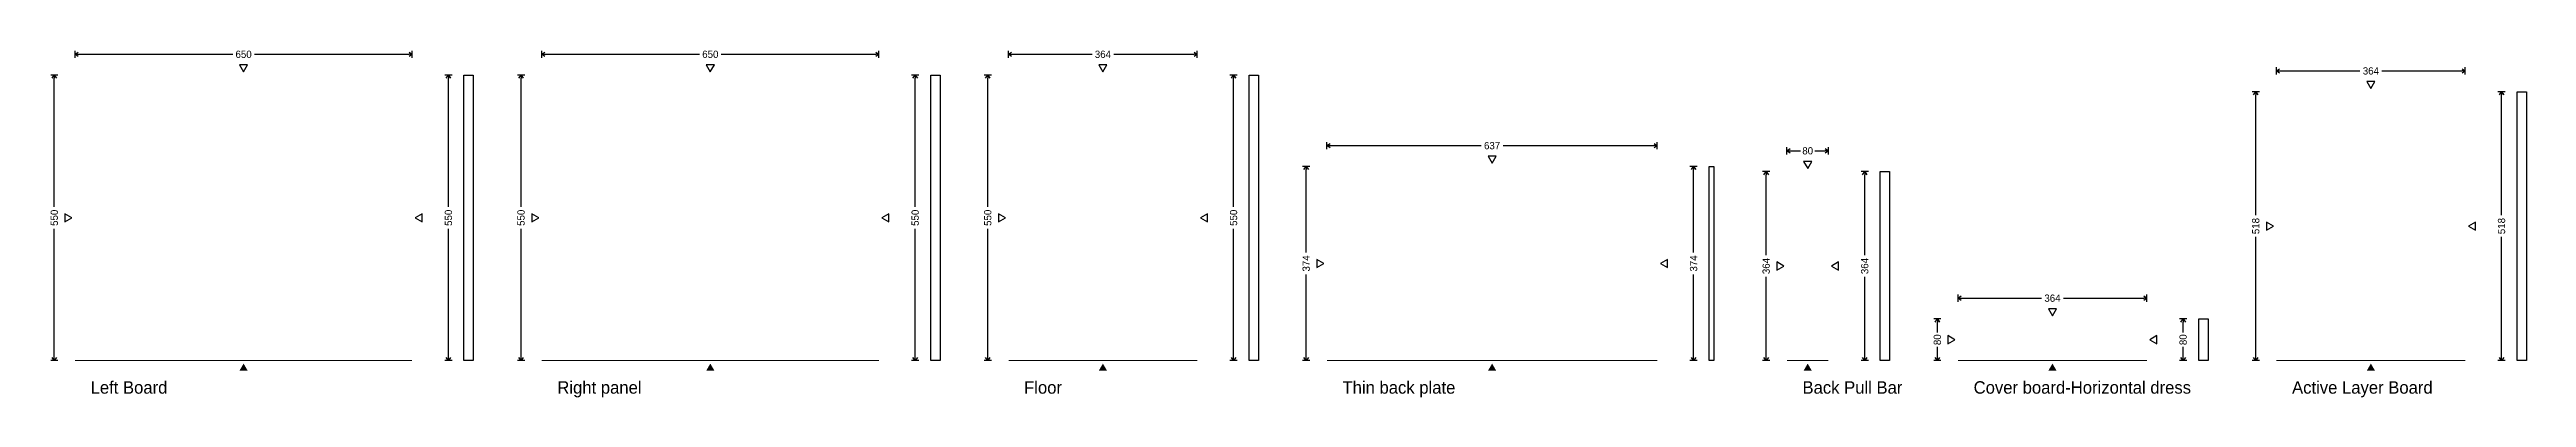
# Model space of a CAD drawing. Header units: metres. Extents: x -949 to 3827, y -71 to 599.
import ezdxf

# ---------------------------------------------------------------- set-up
doc = ezdxf.new("R2010")
doc.units = ezdxf.units.M
doc.dimstyles.get("Standard").update_dxf_attribs({"dimtxt": 2.5, "dimasz": 2.5, "dimexe": 1.25, "dimexo": 0.625, "dimtad": 1, "dimdec": 0, "dimcen": 2.5, "dimadec": 0, "dimazin": 0, "dimtfac": 1, "dimtmove": 0, "dimatfit": 3, "dimarcsym": 0})

# ---------------------------------------------------------------- blocks, each defined once
blk = doc.blocks.new('elevational_view_001')
blk.add_lwpolyline([(0, 0, 0, 0, 0), (0, 550, 0, 0, 0), (650, 550, 0, 0, 0), (650, 0, 1.5, 1.5, 0), (0, 0, 0, 0, 0)], format="xyseb")
blk = doc.blocks.new('side_view_001')
blk.add_lwpolyline([(0, 0), (0, 550), (18, 550), (18, 0), (0, 0)])
blk = doc.blocks.new('_OPEN90')
at = {"color": 0, "linetype": 'BYBLOCK'}
blk.add_line((0, 0), (-1, 0), dxfattribs=at)
blk.add_lwpolyline([(-1, 0.71), (0, 0), (-1, -0.71)], dxfattribs=at)
blk = doc.blocks.new('*D1')
at = {"color": 1, "lineweight": -2}
for p, q in [((-933, 550), (-947, 550)), ((-940, 296), (-940, 544)), ((-940, 6), (-940, 254)), ((-933, 0), (-947, 0))]:
    blk.add_line(p, q, dxfattribs=at)
at = {"layer": 'DEFPOINTS'}
for p in [(-900, 550), (-940, 0), (-900, 0)]:
    blk.add_point(p, dxfattribs=at)
at = {"color": 1, "xscale": 6, "yscale": 6}
for p, rotation in [((-940, 550), 90), ((-940, 0), 270)]:
    blk.add_blockref('_OPEN90', p, dxfattribs=dict(at, rotation=rotation))
at = {"insert": (-940, 275), "char_height": 14, "attachment_point": 5, "rotation": 90}
blk.add_mtext('550', dxfattribs=at)
blk = doc.blocks.new('*D2')
at = {"color": 1, "lineweight": -2}
for p, q in [((-900, 583), (-900, 597)), ((-894, 590), (-596, 590)), ((-554, 590), (-256, 590)), ((-250, 583), (-250, 597))]:
    blk.add_line(p, q, dxfattribs=at)
at = {"layer": 'DEFPOINTS'}
for p in [(-900, 590), (-900, 550), (-250, 550)]:
    blk.add_point(p, dxfattribs=at)
at = {"color": 1, "xscale": 6, "yscale": 6, "rotation": 180}
blk.add_blockref('_OPEN90', (-900, 590), dxfattribs=at)
at = {"color": 1, "xscale": 6, "yscale": 6}
blk.add_blockref('_OPEN90', (-250, 590), dxfattribs=at)
at = {"insert": (-575, 590), "char_height": 14, "attachment_point": 5}
blk.add_mtext('650', dxfattribs=at)
blk = doc.blocks.new('*D3')
at = {"color": 1, "lineweight": -2}
for p, q in [((-173, 550), (-187, 550)), ((-180, 296), (-180, 544)), ((-180, 6), (-180, 254)), ((-173, 0), (-187, 0))]:
    blk.add_line(p, q, dxfattribs=at)
at = {"layer": 'DEFPOINTS'}
for p in [(-150, 550), (-180, 0), (-150, 0)]:
    blk.add_point(p, dxfattribs=at)
at = {"color": 1, "xscale": 6, "yscale": 6}
for p, rotation in [((-180, 550), 90), ((-180, 0), 270)]:
    blk.add_blockref('_OPEN90', p, dxfattribs=dict(at, rotation=rotation))
at = {"insert": (-180, 275), "char_height": 14, "attachment_point": 5, "rotation": 90}
blk.add_mtext('550', dxfattribs=at)
blk = doc.blocks.new('triangle1')
at = {"color": 1}
blk.add_lwpolyline([(1, 0), (-0.5, 0.87), (-0.5, -0.87), (1, 0), (1, 0)], dxfattribs=at)
blk = doc.blocks.new('triangle2')
at = {"color": 1}
blk.add_lwpolyline([(1, 0), (-0.5, 0.87), (-0.5, -0.87), (1, 0), (1, 0)], dxfattribs=at)
blk = doc.blocks.new('triangle3')
at = {"color": 1}
blk.add_lwpolyline([(1, 0), (-0.5, 0.87), (-0.5, -0.87), (1, 0), (1, 0)], dxfattribs=at)
blk = doc.blocks.new('triangle4')
blk.add_hatch(color=1).paths.add_polyline_path([(1, 0), (-0.5, 0.87), (-0.5, -0.87), (1, 0)])
blk = doc.blocks.new('elevational_view_002')
blk.add_lwpolyline([(0, 0, 0, 0, 0), (0, 550, 0, 0, 0), (650, 550, 0, 0, 0), (650, 0, 1.5, 1.5, 0), (0, 0, 0, 0, 0)], format="xyseb")
blk = doc.blocks.new('side_view_002')
blk.add_lwpolyline([(0, 0), (0, 550), (18, 550), (18, 0), (0, 0)])
blk = doc.blocks.new('*D4')
at = {"color": 1, "lineweight": -2}
for p, q in [((-33, 550), (-47, 550)), ((-40, 296), (-40, 544)), ((-40, 6), (-40, 254)), ((-33, 0), (-47, 0))]:
    blk.add_line(p, q, dxfattribs=at)
at = {"layer": 'DEFPOINTS'}
for p in [(0, 550), (-40, 0), (0, 0)]:
    blk.add_point(p, dxfattribs=at)
at = {"color": 1, "xscale": 6, "yscale": 6}
for p, rotation in [((-40, 550), 90), ((-40, 0), 270)]:
    blk.add_blockref('_OPEN90', p, dxfattribs=dict(at, rotation=rotation))
at = {"insert": (-40, 275), "char_height": 14, "attachment_point": 5, "rotation": 90}
blk.add_mtext('550', dxfattribs=at)
blk = doc.blocks.new('*D5')
at = {"color": 1, "lineweight": -2}
for p, q in [((0, 583), (0, 597)), ((6, 590), (304, 590)), ((346, 590), (644, 590)), ((650, 583), (650, 597))]:
    blk.add_line(p, q, dxfattribs=at)
at = {"layer": 'DEFPOINTS'}
for p in [(0, 590), (0, 550), (650, 550)]:
    blk.add_point(p, dxfattribs=at)
at = {"color": 1, "xscale": 6, "yscale": 6, "rotation": 180}
blk.add_blockref('_OPEN90', (0, 590), dxfattribs=at)
at = {"color": 1, "xscale": 6, "yscale": 6}
blk.add_blockref('_OPEN90', (650, 590), dxfattribs=at)
at = {"insert": (325, 590), "char_height": 14, "attachment_point": 5}
blk.add_mtext('650', dxfattribs=at)
blk = doc.blocks.new('*D6')
at = {"color": 1, "lineweight": -2}
for p, q in [((727, 550), (713, 550)), ((720, 296), (720, 544)), ((720, 6), (720, 254)), ((727, 0), (713, 0))]:
    blk.add_line(p, q, dxfattribs=at)
at = {"layer": 'DEFPOINTS'}
for p in [(750, 550), (720, 0), (750, 0)]:
    blk.add_point(p, dxfattribs=at)
at = {"color": 1, "xscale": 6, "yscale": 6}
for p, rotation in [((720, 550), 90), ((720, 0), 270)]:
    blk.add_blockref('_OPEN90', p, dxfattribs=dict(at, rotation=rotation))
at = {"insert": (720, 275), "char_height": 14, "attachment_point": 5, "rotation": 90}
blk.add_mtext('550', dxfattribs=at)
blk = doc.blocks.new('triangle5')
at = {"color": 1}
blk.add_lwpolyline([(1, 0), (-0.5, 0.87), (-0.5, -0.87), (1, 0), (1, 0)], dxfattribs=at)
blk = doc.blocks.new('triangle6')
at = {"color": 1}
blk.add_lwpolyline([(1, 0), (-0.5, 0.87), (-0.5, -0.87), (1, 0), (1, 0)], dxfattribs=at)
blk = doc.blocks.new('triangle7')
at = {"color": 1}
blk.add_lwpolyline([(1, 0), (-0.5, 0.87), (-0.5, -0.87), (1, 0), (1, 0)], dxfattribs=at)
blk = doc.blocks.new('triangle8')
blk.add_hatch(color=1).paths.add_polyline_path([(1, 0), (-0.5, 0.87), (-0.5, -0.87), (1, 0)])
blk = doc.blocks.new('elevational_view_003')
blk.add_lwpolyline([(0, 0, 0, 0, 0), (0, 550, 0, 0, 0), (364, 550, 0, 0, 0), (364, 0, 1.5, 1.5, 0), (0, 0, 0, 0, 0)], format="xyseb")
blk = doc.blocks.new('side_view_003')
blk.add_lwpolyline([(0, 0), (0, 550), (18, 550), (18, 0), (0, 0)])
blk = doc.blocks.new('*D7')
at = {"color": 1, "lineweight": -2}
for p, q in [((867, 550), (853, 550)), ((860, 296), (860, 544)), ((860, 6), (860, 254)), ((867, 0), (853, 0))]:
    blk.add_line(p, q, dxfattribs=at)
at = {"layer": 'DEFPOINTS'}
for p in [(900, 550), (860, 0), (900, 0)]:
    blk.add_point(p, dxfattribs=at)
at = {"color": 1, "xscale": 6, "yscale": 6}
for p, rotation in [((860, 550), 90), ((860, 0), 270)]:
    blk.add_blockref('_OPEN90', p, dxfattribs=dict(at, rotation=rotation))
at = {"insert": (860, 275), "char_height": 14, "attachment_point": 5, "rotation": 90}
blk.add_mtext('550', dxfattribs=at)
blk = doc.blocks.new('*D8')
at = {"color": 1, "lineweight": -2}
for p, q in [((900, 583), (900, 597)), ((906, 590), (1061, 590)), ((1103, 590), (1258, 590)), ((1264, 583), (1264, 597))]:
    blk.add_line(p, q, dxfattribs=at)
at = {"layer": 'DEFPOINTS'}
for p in [(900, 590), (900, 550), (1264, 550)]:
    blk.add_point(p, dxfattribs=at)
at = {"color": 1, "xscale": 6, "yscale": 6, "rotation": 180}
blk.add_blockref('_OPEN90', (900, 590), dxfattribs=at)
at = {"color": 1, "xscale": 6, "yscale": 6}
blk.add_blockref('_OPEN90', (1264, 590), dxfattribs=at)
at = {"insert": (1082, 590), "char_height": 14, "attachment_point": 5}
blk.add_mtext('364', dxfattribs=at)
blk = doc.blocks.new('*D9')
at = {"color": 1, "lineweight": -2}
for p, q in [((1341, 550), (1327, 550)), ((1334, 296), (1334, 544)), ((1334, 6), (1334, 254)), ((1341, 0), (1327, 0))]:
    blk.add_line(p, q, dxfattribs=at)
at = {"layer": 'DEFPOINTS'}
for p in [(1364, 550), (1334, 0), (1364, 0)]:
    blk.add_point(p, dxfattribs=at)
at = {"color": 1, "xscale": 6, "yscale": 6}
for p, rotation in [((1334, 550), 90), ((1334, 0), 270)]:
    blk.add_blockref('_OPEN90', p, dxfattribs=dict(at, rotation=rotation))
at = {"insert": (1334, 275), "char_height": 14, "attachment_point": 5, "rotation": 90}
blk.add_mtext('550', dxfattribs=at)
blk = doc.blocks.new('triangle9')
at = {"color": 1}
blk.add_lwpolyline([(1, 0), (-0.5, 0.87), (-0.5, -0.87), (1, 0), (1, 0)], dxfattribs=at)
blk = doc.blocks.new('triangle10')
at = {"color": 1}
blk.add_lwpolyline([(1, 0), (-0.5, 0.87), (-0.5, -0.87), (1, 0), (1, 0)], dxfattribs=at)
blk = doc.blocks.new('triangle11')
at = {"color": 1}
blk.add_lwpolyline([(1, 0), (-0.5, 0.87), (-0.5, -0.87), (1, 0), (1, 0)], dxfattribs=at)
blk = doc.blocks.new('triangle12')
blk.add_hatch(color=1).paths.add_polyline_path([(1, 0), (-0.5, 0.87), (-0.5, -0.87), (1, 0)])
blk = doc.blocks.new('elevational_view_004')
blk.add_lwpolyline([(0, 0, 0, 0, 0), (0, 374, 0, 0, 0), (637, 374, 0, 0, 0), (637, 0, 1.5, 1.5, 0), (0, 0, 0, 0, 0)], format="xyseb")
blk = doc.blocks.new('side_view_004')
blk.add_lwpolyline([(0, 0), (0, 374), (9, 374), (9, 0), (0, 0)])
blk = doc.blocks.new('*D10')
at = {"color": 1, "lineweight": -2}
for p, q in [((1481, 374), (1467, 374)), ((1474, 208), (1474, 368)), ((1474, 6), (1474, 166)), ((1481, 0), (1467, 0))]:
    blk.add_line(p, q, dxfattribs=at)
at = {"layer": 'DEFPOINTS'}
for p in [(1514, 374), (1474, 0), (1514, 0)]:
    blk.add_point(p, dxfattribs=at)
at = {"color": 1, "xscale": 6, "yscale": 6}
for p, rotation in [((1474, 374), 90), ((1474, 0), 270)]:
    blk.add_blockref('_OPEN90', p, dxfattribs=dict(at, rotation=rotation))
at = {"insert": (1474, 187), "char_height": 14, "attachment_point": 5, "rotation": 90}
blk.add_mtext('374', dxfattribs=at)
blk = doc.blocks.new('*D11')
at = {"color": 1, "lineweight": -2}
for p, q in [((1514, 407), (1514, 421)), ((1520, 414), (1811.5, 414)), ((1853.5, 414), (2145, 414)), ((2151, 407), (2151, 421))]:
    blk.add_line(p, q, dxfattribs=at)
at = {"layer": 'DEFPOINTS'}
for p in [(1514, 414), (1514, 374), (2151, 374)]:
    blk.add_point(p, dxfattribs=at)
at = {"color": 1, "xscale": 6, "yscale": 6, "rotation": 180}
blk.add_blockref('_OPEN90', (1514, 414), dxfattribs=at)
at = {"color": 1, "xscale": 6, "yscale": 6}
blk.add_blockref('_OPEN90', (2151, 414), dxfattribs=at)
at = {"insert": (1832.5, 414), "char_height": 14, "attachment_point": 5}
blk.add_mtext('637', dxfattribs=at)
blk = doc.blocks.new('*D12')
at = {"color": 1, "lineweight": -2}
for p, q in [((2228, 374), (2214, 374)), ((2221, 208), (2221, 368)), ((2221, 6), (2221, 166)), ((2228, 0), (2214, 0))]:
    blk.add_line(p, q, dxfattribs=at)
at = {"layer": 'DEFPOINTS'}
for p in [(2251, 374), (2221, 0), (2251, 0)]:
    blk.add_point(p, dxfattribs=at)
at = {"color": 1, "xscale": 6, "yscale": 6}
for p, rotation in [((2221, 374), 90), ((2221, 0), 270)]:
    blk.add_blockref('_OPEN90', p, dxfattribs=dict(at, rotation=rotation))
at = {"insert": (2221, 187), "char_height": 14, "attachment_point": 5, "rotation": 90}
blk.add_mtext('374', dxfattribs=at)
blk = doc.blocks.new('triangle13')
at = {"color": 1}
blk.add_lwpolyline([(1, 0), (-0.5, 0.87), (-0.5, -0.87), (1, 0), (1, 0)], dxfattribs=at)
blk = doc.blocks.new('triangle14')
at = {"color": 1}
blk.add_lwpolyline([(1, 0), (-0.5, 0.87), (-0.5, -0.87), (1, 0), (1, 0)], dxfattribs=at)
blk = doc.blocks.new('triangle15')
at = {"color": 1}
blk.add_lwpolyline([(1, 0), (-0.5, 0.87), (-0.5, -0.87), (1, 0), (1, 0)], dxfattribs=at)
blk = doc.blocks.new('triangle16')
blk.add_hatch(color=1).paths.add_polyline_path([(1, 0), (-0.5, 0.87), (-0.5, -0.87), (1, 0)])
blk = doc.blocks.new('elevational_view_005')
blk.add_lwpolyline([(0, 0, 0, 0, 0), (0, 364, 0, 0, 0), (80, 364, 0, 0, 0), (80, 0, 1.5, 1.5, 0), (0, 0, 0, 0, 0)], format="xyseb")
blk = doc.blocks.new('side_view_005')
blk.add_lwpolyline([(0, 0), (0, 364), (18, 364), (18, 0), (0, 0)])
blk = doc.blocks.new('*D13')
at = {"color": 1, "lineweight": -2}
for p, q in [((2368, 364), (2354, 364)), ((2361, 203), (2361, 358)), ((2361, 6), (2361, 161)), ((2368, 0), (2354, 0))]:
    blk.add_line(p, q, dxfattribs=at)
at = {"layer": 'DEFPOINTS'}
for p in [(2401, 364), (2361, 0), (2401, 0)]:
    blk.add_point(p, dxfattribs=at)
at = {"color": 1, "xscale": 6, "yscale": 6}
for p, rotation in [((2361, 364), 90), ((2361, 0), 270)]:
    blk.add_blockref('_OPEN90', p, dxfattribs=dict(at, rotation=rotation))
at = {"insert": (2361, 182), "char_height": 14, "attachment_point": 5, "rotation": 90}
blk.add_mtext('364', dxfattribs=at)
blk = doc.blocks.new('*D14')
at = {"color": 1, "lineweight": -2}
for p, q in [((2401, 397), (2401, 411)), ((2407, 404), (2427, 404)), ((2455, 404), (2475, 404)), ((2481, 397), (2481, 411))]:
    blk.add_line(p, q, dxfattribs=at)
at = {"layer": 'DEFPOINTS'}
for p in [(2401, 404), (2401, 364), (2481, 364)]:
    blk.add_point(p, dxfattribs=at)
at = {"color": 1, "xscale": 6, "yscale": 6, "rotation": 180}
blk.add_blockref('_OPEN90', (2401, 404), dxfattribs=at)
at = {"color": 1, "xscale": 6, "yscale": 6}
blk.add_blockref('_OPEN90', (2481, 404), dxfattribs=at)
at = {"insert": (2441, 404), "char_height": 14, "attachment_point": 5}
blk.add_mtext('80', dxfattribs=at)
blk = doc.blocks.new('*D15')
at = {"color": 1, "lineweight": -2}
for p, q in [((2558, 364), (2544, 364)), ((2551, 203), (2551, 358)), ((2551, 6), (2551, 161)), ((2558, 0), (2544, 0))]:
    blk.add_line(p, q, dxfattribs=at)
at = {"layer": 'DEFPOINTS'}
for p in [(2581, 364), (2551, 0), (2581, 0)]:
    blk.add_point(p, dxfattribs=at)
at = {"color": 1, "xscale": 6, "yscale": 6}
for p, rotation in [((2551, 364), 90), ((2551, 0), 270)]:
    blk.add_blockref('_OPEN90', p, dxfattribs=dict(at, rotation=rotation))
at = {"insert": (2551, 182), "char_height": 14, "attachment_point": 5, "rotation": 90}
blk.add_mtext('364', dxfattribs=at)
blk = doc.blocks.new('triangle17')
at = {"color": 1}
blk.add_lwpolyline([(1, 0), (-0.5, 0.87), (-0.5, -0.87), (1, 0), (1, 0)], dxfattribs=at)
blk = doc.blocks.new('triangle18')
at = {"color": 1}
blk.add_lwpolyline([(1, 0), (-0.5, 0.87), (-0.5, -0.87), (1, 0), (1, 0)], dxfattribs=at)
blk = doc.blocks.new('triangle19')
at = {"color": 1}
blk.add_lwpolyline([(1, 0), (-0.5, 0.87), (-0.5, -0.87), (1, 0), (1, 0)], dxfattribs=at)
blk = doc.blocks.new('triangle20')
blk.add_hatch(color=1).paths.add_polyline_path([(1, 0), (-0.5, 0.87), (-0.5, -0.87), (1, 0)])
blk = doc.blocks.new('elevational_view_006')
blk.add_lwpolyline([(0, 0, 0, 0, 0), (0, 80, 0, 0, 0), (364, 80, 0, 0, 0), (364, 0, 1.5, 1.5, 0), (0, 0, 0, 0, 0)], format="xyseb")
blk = doc.blocks.new('side_view_006')
blk.add_lwpolyline([(0, 0), (0, 80), (18, 80), (18, 0), (0, 0)])
blk = doc.blocks.new('*D16')
at = {"color": 1, "lineweight": -2}
for p, q in [((2698, 80), (2684, 80)), ((2691, 54), (2691, 74)), ((2698, 0), (2684, 0)), ((2691, 6), (2691, 26))]:
    blk.add_line(p, q, dxfattribs=at)
at = {"layer": 'DEFPOINTS'}
for p in [(2731, 80), (2691, 0), (2731, 0)]:
    blk.add_point(p, dxfattribs=at)
at = {"color": 1, "xscale": 6, "yscale": 6}
for p, rotation in [((2691, 80), 90), ((2691, 0), 270)]:
    blk.add_blockref('_OPEN90', p, dxfattribs=dict(at, rotation=rotation))
at = {"insert": (2691, 40), "char_height": 14, "attachment_point": 5, "rotation": 90}
blk.add_mtext('80', dxfattribs=at)
blk = doc.blocks.new('*D17')
at = {"color": 1, "lineweight": -2}
for p, q in [((2731, 113), (2731, 127)), ((2737, 120), (2892, 120)), ((2934, 120), (3089, 120)), ((3095, 113), (3095, 127))]:
    blk.add_line(p, q, dxfattribs=at)
at = {"layer": 'DEFPOINTS'}
for p in [(2731, 120), (2731, 80), (3095, 80)]:
    blk.add_point(p, dxfattribs=at)
at = {"color": 1, "xscale": 6, "yscale": 6, "rotation": 180}
blk.add_blockref('_OPEN90', (2731, 120), dxfattribs=at)
at = {"color": 1, "xscale": 6, "yscale": 6}
blk.add_blockref('_OPEN90', (3095, 120), dxfattribs=at)
at = {"insert": (2913, 120), "char_height": 14, "attachment_point": 5}
blk.add_mtext('364', dxfattribs=at)
blk = doc.blocks.new('*D18')
at = {"color": 1, "lineweight": -2}
for p, q in [((3172, 80), (3158, 80)), ((3165, 54), (3165, 74)), ((3172, 0), (3158, 0)), ((3165, 6), (3165, 26))]:
    blk.add_line(p, q, dxfattribs=at)
at = {"layer": 'DEFPOINTS'}
for p in [(3195, 80), (3165, 0), (3195, 0)]:
    blk.add_point(p, dxfattribs=at)
at = {"color": 1, "xscale": 6, "yscale": 6}
for p, rotation in [((3165, 80), 90), ((3165, 0), 270)]:
    blk.add_blockref('_OPEN90', p, dxfattribs=dict(at, rotation=rotation))
at = {"insert": (3165, 40), "char_height": 14, "attachment_point": 5, "rotation": 90}
blk.add_mtext('80', dxfattribs=at)
blk = doc.blocks.new('triangle21')
at = {"color": 1}
blk.add_lwpolyline([(1, 0), (-0.5, 0.87), (-0.5, -0.87), (1, 0), (1, 0)], dxfattribs=at)
blk = doc.blocks.new('triangle22')
at = {"color": 1}
blk.add_lwpolyline([(1, 0), (-0.5, 0.87), (-0.5, -0.87), (1, 0), (1, 0)], dxfattribs=at)
blk = doc.blocks.new('triangle23')
at = {"color": 1}
blk.add_lwpolyline([(1, 0), (-0.5, 0.87), (-0.5, -0.87), (1, 0), (1, 0)], dxfattribs=at)
blk = doc.blocks.new('triangle24')
blk.add_hatch(color=1).paths.add_polyline_path([(1, 0), (-0.5, 0.87), (-0.5, -0.87), (1, 0)])
blk = doc.blocks.new('elevational_view_007')
blk.add_lwpolyline([(0, 0, 0, 0, 0), (0, 518, 0, 0, 0), (364, 518, 0, 0, 0), (364, 0, 1.5, 1.5, 0), (0, 0, 0, 0, 0)], format="xyseb")
blk = doc.blocks.new('side_view_007')
blk.add_lwpolyline([(0, 0), (0, 518), (18, 518), (18, 0), (0, 0)])
blk = doc.blocks.new('*D19')
at = {"color": 1, "lineweight": -2}
for p, q in [((3312, 518), (3298, 518)), ((3305, 280), (3305, 512)), ((3305, 6), (3305, 238)), ((3312, 0), (3298, 0))]:
    blk.add_line(p, q, dxfattribs=at)
at = {"layer": 'DEFPOINTS'}
for p in [(3345, 518), (3305, 0), (3345, 0)]:
    blk.add_point(p, dxfattribs=at)
at = {"color": 1, "xscale": 6, "yscale": 6}
for p, rotation in [((3305, 518), 90), ((3305, 0), 270)]:
    blk.add_blockref('_OPEN90', p, dxfattribs=dict(at, rotation=rotation))
at = {"insert": (3305, 259), "char_height": 14, "attachment_point": 5, "rotation": 90}
blk.add_mtext('518', dxfattribs=at)
blk = doc.blocks.new('*D20')
at = {"color": 1, "lineweight": -2}
for p, q in [((3345, 551), (3345, 565)), ((3351, 558), (3506, 558)), ((3548, 558), (3703, 558)), ((3709, 551), (3709, 565))]:
    blk.add_line(p, q, dxfattribs=at)
at = {"layer": 'DEFPOINTS'}
for p in [(3345, 558), (3345, 518), (3709, 518)]:
    blk.add_point(p, dxfattribs=at)
at = {"color": 1, "xscale": 6, "yscale": 6, "rotation": 180}
blk.add_blockref('_OPEN90', (3345, 558), dxfattribs=at)
at = {"color": 1, "xscale": 6, "yscale": 6}
blk.add_blockref('_OPEN90', (3709, 558), dxfattribs=at)
at = {"insert": (3527, 558), "char_height": 14, "attachment_point": 5}
blk.add_mtext('364', dxfattribs=at)
blk = doc.blocks.new('*D21')
at = {"color": 1, "lineweight": -2}
for p, q in [((3786, 518), (3772, 518)), ((3779, 280), (3779, 512)), ((3779, 6), (3779, 238)), ((3786, 0), (3772, 0))]:
    blk.add_line(p, q, dxfattribs=at)
at = {"layer": 'DEFPOINTS'}
for p in [(3809, 518), (3779, 0), (3809, 0)]:
    blk.add_point(p, dxfattribs=at)
at = {"color": 1, "xscale": 6, "yscale": 6}
for p, rotation in [((3779, 518), 90), ((3779, 0), 270)]:
    blk.add_blockref('_OPEN90', p, dxfattribs=dict(at, rotation=rotation))
at = {"insert": (3779, 259), "char_height": 14, "attachment_point": 5, "rotation": 90}
blk.add_mtext('518', dxfattribs=at)
blk = doc.blocks.new('triangle25')
at = {"color": 1}
blk.add_lwpolyline([(1, 0), (-0.5, 0.87), (-0.5, -0.87), (1, 0), (1, 0)], dxfattribs=at)
blk = doc.blocks.new('triangle26')
at = {"color": 1}
blk.add_lwpolyline([(1, 0), (-0.5, 0.87), (-0.5, -0.87), (1, 0), (1, 0)], dxfattribs=at)
blk = doc.blocks.new('triangle27')
at = {"color": 1}
blk.add_lwpolyline([(1, 0), (-0.5, 0.87), (-0.5, -0.87), (1, 0), (1, 0)], dxfattribs=at)
blk = doc.blocks.new('triangle28')
blk.add_hatch(color=1).paths.add_polyline_path([(1, 0), (-0.5, 0.87), (-0.5, -0.87), (1, 0)])

msp = doc.modelspace()

# ---------------------------------------------------------------- block references
for name, p in [('elevational_view_001', (-900, 0)), ('side_view_001', (-150, 0)), ('elevational_view_002', (0, 0)), ('side_view_002', (750, 0)), ('elevational_view_003', (900, 0)), ('side_view_003', (1364, 0)), ('elevational_view_007', (3345, 0)), ('side_view_007', (3809, 0)), ('elevational_view_004', (1514, 0)), ('side_view_004', (2251, 0)), ('elevational_view_005', (2401, 0)), ('side_view_005', (2581, 0)), ('elevational_view_006', (2731, 0)), ('side_view_006', (3195, 0))]:
    msp.add_blockref(name, p)
at = {"xscale": 9, "yscale": 9}
for name, p, rotation in [('triangle2', (-575, 565), -90), ('triangle6', (325, 565), -90), ('triangle10', (1082, 565), -90), ('triangle26', (3527, 533), -90), ('triangle14', (1832.5, 389), -90), ('triangle18', (2441, 379), -90), ('triangle3', (-235, 275), 180), ('triangle7', (665, 275), 180), ('triangle11', (1279, 275), 180), ('triangle27', (3724, 259), 180), ('triangle15', (2166, 187), 180), ('triangle19', (2496, 182), 180), ('triangle22', (2913, 95), -90), ('triangle23', (3110, 40), 180), ('triangle4', (-575, -15), 90), ('triangle8', (325, -15), 90), ('triangle12', (1082, -15), 90), ('triangle16', (1832.5, -15), 90), ('triangle20', (2441, -15), 90), ('triangle24', (2913, -15), 90), ('triangle28', (3527, -15), 90)]:
    msp.add_blockref(name, p, dxfattribs=dict(at, rotation=rotation))
for name, p in [('triangle1', (-915, 275)), ('triangle5', (-15, 275)), ('triangle9', (885, 275)), ('triangle25', (3330, 259)), ('triangle13', (1499, 187)), ('triangle17', (2386, 182)), ('triangle21', (2716, 40))]:
    msp.add_blockref(name, p, dxfattribs=at)

# ---------------------------------------------------------------- texts
at = {"char_height": 24, "attachment_point": 1}
for s, insert in [('Left Board', (-870, -40)), ('Right panel', (30, -40)), ('Floor', (930, -40)), ('Thin back plate', (1544, -40)), ('Back Pull Bar', (2431, -40)), ('Cover board-Horizontal dress', (2761, -40)), ('Active Layer Board', (3375, -40))]:
    msp.add_mtext(s, dxfattribs=dict(at, insert=insert))

# ---------------------------------------------------------------- dimensions: what is measured, and where the dimension line sits
for base, p1, p2, picture, middle in [((-900, 590), (-900, 550), (-250, 550), '*D2', (-575, 590)), ((0, 590), (0, 550), (650, 550), '*D5', (325, 590)), ((900, 590), (900, 550), (1264, 550), '*D8', (1082, 590)), ((3345, 558), (3345, 518), (3709, 518), '*D20', (3527, 558)), ((1514, 414), (1514, 374), (2151, 374), '*D11', (1832.5, 414)), ((2401, 404), (2401, 364), (2481, 364), '*D14', (2441, 404)), ((2731, 120), (2731, 80), (3095, 80), '*D17', (2913, 120))]:
    dim = msp.add_linear_dim(base=base, p1=p1, p2=p2, dimstyle='Standard', override={"dimtxt": 14, "dimasz": 6, "dimexe": 7, "dimtad": 0, "dimblk": 'OPEN90', "dimsah": 0, "dimtsz": 0, "dimclrd": 1, "dimclre": 1, "dimfxl": 7, "dimfxlon": 1})
    dim.commit()
    dim.dimension.update_dxf_attribs({"geometry": picture, "text_midpoint": middle})
for base, p1, p2, picture, middle in [((-940, 0), (-900, 0), (-900, 550), '*D1', (-940, 275)), ((-180, 0), (-150, 0), (-150, 550), '*D3', (-180, 275)), ((-40, 0), (0, 0), (0, 550), '*D4', (-40, 275)), ((720, 0), (750, 0), (750, 550), '*D6', (720, 275)), ((860, 0), (900, 0), (900, 550), '*D7', (860, 275)), ((1334, 0), (1364, 0), (1364, 550), '*D9', (1334, 275)), ((3305, 0), (3345, 0), (3345, 518), '*D19', (3305, 259)), ((3779, 0), (3809, 0), (3809, 518), '*D21', (3779, 259)), ((1474, 0), (1514, 0), (1514, 374), '*D10', (1474, 187)), ((2221, 0), (2251, 0), (2251, 374), '*D12', (2221, 187)), ((2361, 0), (2401, 0), (2401, 364), '*D13', (2361, 182)), ((2551, 0), (2581, 0), (2581, 364), '*D15', (2551, 182)), ((2691, 0), (2731, 0), (2731, 80), '*D16', (2691, 40)), ((3165, 0), (3195, 0), (3195, 80), '*D18', (3165, 40))]:
    dim = msp.add_linear_dim(base=base, p1=p1, p2=p2, angle=90, dimstyle='Standard', override={"dimtxt": 14, "dimasz": 6, "dimexe": 7, "dimtad": 0, "dimblk": 'OPEN90', "dimsah": 0, "dimtsz": 0, "dimclrd": 1, "dimclre": 1, "dimfxl": 7, "dimfxlon": 1})
    dim.commit()
    dim.dimension.update_dxf_attribs({"geometry": picture, "text_midpoint": middle})

doc.saveas('drawing.dxf')
